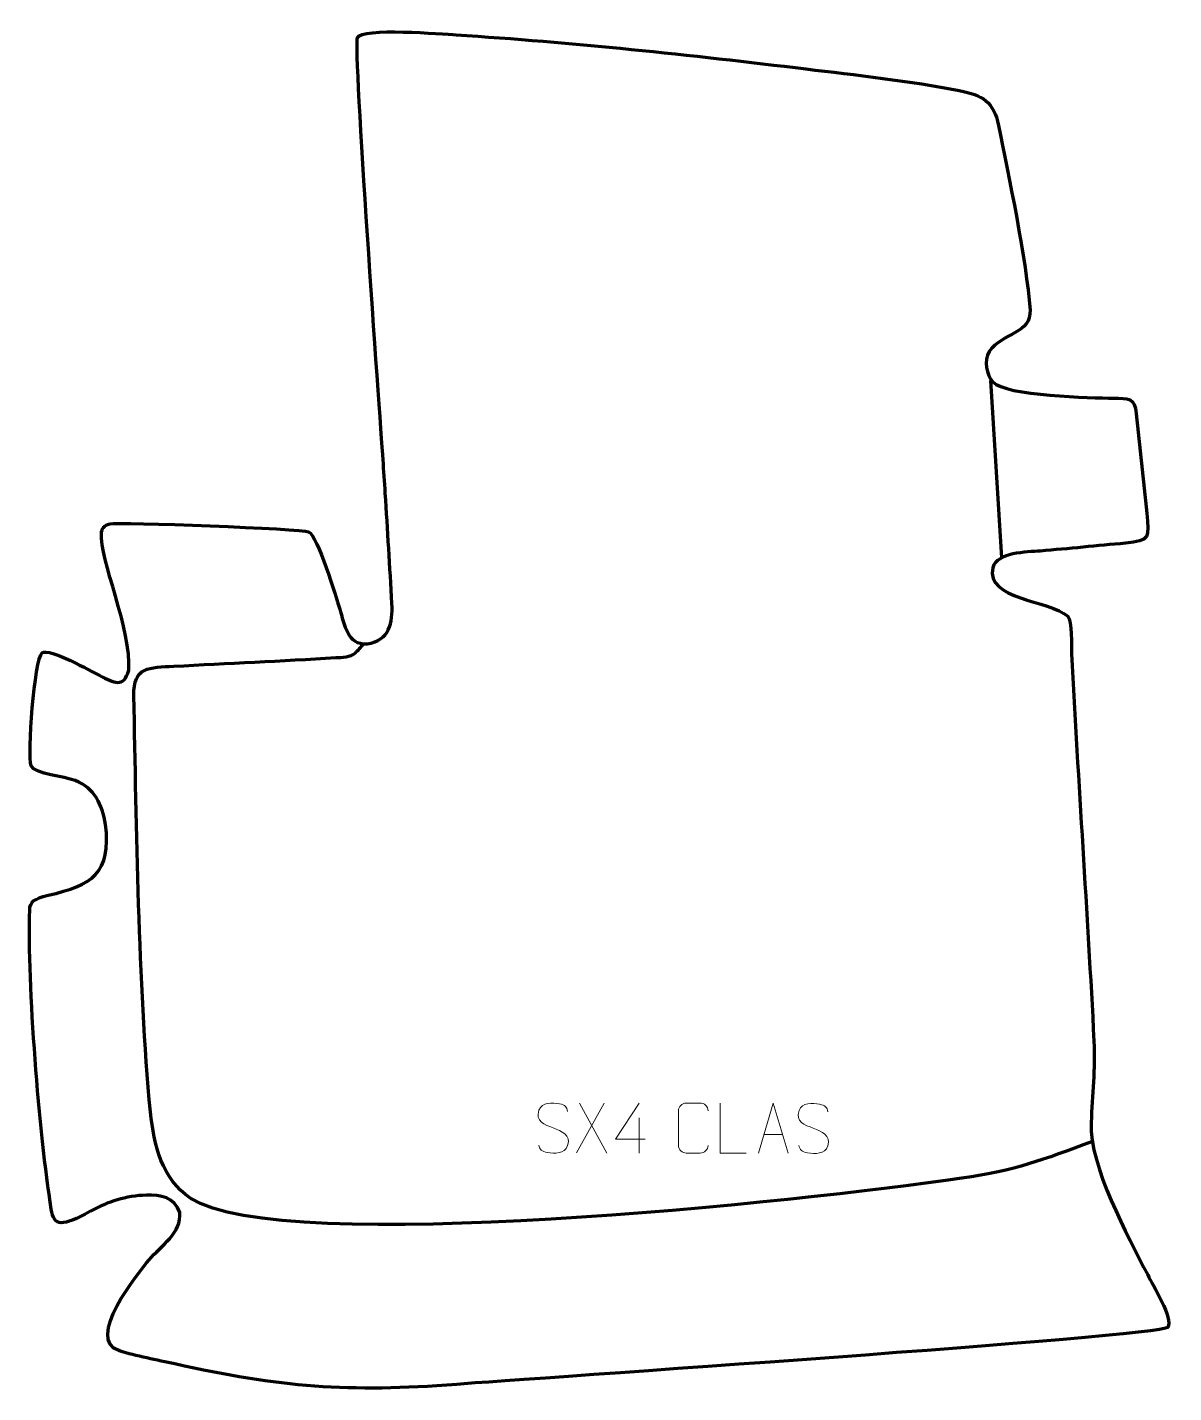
# Model space of a CAD drawing. Header units: millimetres. Extents: x -279 to 293, y -133 to 550.
import ezdxf

# ---------------------------------------------------------------- set-up
doc = ezdxf.new("R2010")
doc.units = ezdxf.units.MM
doc.header["$MEASUREMENT"] = 0
doc.layers.add('layer 1', color=7, linetype='Continuous')
doc.layers.add('layer 2', color=7, linetype='Continuous')
doc.layers.add('layer 3', color=7, linetype='Continuous', plot=False)

msp = doc.modelspace()

# ---------------------------------------------------------------- linework, layer by layer
at = {"layer": 'layer 1', "color": 250, "lineweight": 9}
for points, knots in [([(-16.6521, -0.3248), (-20.9004, 1.1456), (-25.8085, 2.9414), (-23.8034, 8.4617), (-23.8034, 8.4617), (-22.2999, 12.6016), (-17.0863, 12.2131), (-13.4827, 11.612), (-13.4827, 11.612), (-10.6221, 11.1348), (-9.7574, 9.9216), (-9.4468, 7.8375)], [0, 0, 0, 0, 0.25, 0.25, 0.25, 0.25, 0.5, 0.5, 0.5, 0.5, 1, 1, 1, 1]), ([(29.2987, -6.0532), (29.2987, -6.0532), (14.477, -6.0532), (14.477, -6.0532), (14.477, -6.0532), (14.477, -6.0532), (26.3546, 12.0173), (26.3546, 12.0173)], [0, 0, 0, 0, 0.33333333, 0.33333333, 0.33333333, 0.33333333, 1, 1, 1, 1]), ([(60.7655, -9.1577), (60.6257, -11.4811), (58.9485, -12.9607), (56.8008, -12.9715), (56.8008, -12.9715), (54.4689, -12.9711), (52.137, -12.9711), (49.8055, -12.9715), (49.8055, -12.9715), (47.8805, -13.0769), (45.9084, -11.1924), (45.9196, -9.1751), (45.9196, -9.1751), (45.92, -3.405), (45.92, 2.3647), (45.9196, 8.134), (45.9196, 8.134), (45.9238, 10.2721), (47.6705, 11.9913), (49.8229, 11.9778), (49.8229, 11.9778), (52.1486, 11.9778), (54.4747, 11.9778), (56.8008, 11.9778), (56.8008, 11.9778), (58.7474, 12.0133), (60.7388, 10.5218), (60.7655, 8.0842)], [0, 0, 0, 0, 0.125, 0.125, 0.125, 0.125, 0.25, 0.25, 0.25, 0.25, 0.375, 0.375, 0.375, 0.375, 0.5, 0.5, 0.5, 0.5, 0.625, 0.625, 0.625, 0.625, 0.75, 0.75, 0.75, 0.75, 1, 1, 1, 1]), ([(79.817, -12.9755), (79.817, -12.9755), (66.8679, -12.9755), (66.8679, -12.9755), (66.8679, -12.9755), (66.8679, -12.9755), (66.8679, 11.9781), (66.8679, 11.9781)], [0, 0, 0, 0, 0.33333333, 0.33333333, 0.33333333, 0.33333333, 1, 1, 1, 1]), ([(85.872, -12.9754), (85.872, -12.9754), (93.243, 11.9781), (93.243, 11.9781), (93.243, 11.9781), (93.243, 11.9781), (100.8129, -12.9754), (100.8129, -12.9754)], [0, 0, 0, 0, 0.33333333, 0.33333333, 0.33333333, 0.33333333, 1, 1, 1, 1]), ([(113.3425, -0.4987), (109.0942, 0.9717), (104.1861, 2.7675), (106.1912, 8.2878), (106.1912, 8.2878), (107.6947, 12.4277), (112.9083, 12.0392), (116.5119, 11.4381), (116.5119, 11.4381), (119.3725, 10.9609), (120.2372, 9.7477), (120.5478, 7.6636)], [0, 0, 0, 0, 0.25, 0.25, 0.25, 0.25, 0.5, 0.5, 0.5, 0.5, 1, 1, 1, 1]), ([(-16.6521, -0.3249), (-12.6335, -1.9716), (-7.604, -3.8599), (-9.438, -9.2202), (-9.438, -9.2202), (-10.8978, -13.4866), (-15.8086, -13.2299), (-19.5347, -12.6752), (-19.5347, -12.6752), (-22.2847, -12.2654), (-23.5056, -11.0519), (-23.8836, -8.9397)], [0, 0, 0, 0, 0.25, 0.25, 0.25, 0.25, 0.5, 0.5, 0.5, 0.5, 1, 1, 1, 1]), ([(113.3425, -0.4988), (117.3611, -2.1455), (122.3906, -4.0338), (120.5566, -9.3941), (120.5566, -9.3941), (119.0968, -13.6605), (114.186, -13.4038), (110.4599, -12.8491), (110.4599, -12.8491), (107.7099, -12.4393), (106.489, -11.2258), (106.111, -9.1136)], [0, 0, 0, 0, 0.25, 0.25, 0.25, 0.25, 0.5, 0.5, 0.5, 0.5, 1, 1, 1, 1])]:
    msp.add_open_spline(points, degree=3, knots=knots, dxfattribs=at)
for points in [[(8.7582, 11.9781), (8.7582, 11.9781), (-4.9824, -12.9177), (-4.9824, -12.9177)], [(-3.5278, 11.9781), (-3.5278, 11.9781), (10.2128, -12.9754), (10.2128, -12.9754)], [(26.3546, 4.7079), (26.3546, 4.7079), (26.3546, -12.9568), (26.3546, -12.9568)], [(88.5946, -3.726), (88.5946, -3.726), (98.0903, -3.726), (98.0903, -3.726)]]:
    msp.add_open_spline(points, degree=3, dxfattribs=at)
at = {"layer": 'layer 2', "color": 140, "lineweight": 158}
msp.add_open_spline([(201.8976, 373.2077), (201.8976, 373.2077), (207.4077, 284.5504), (207.4077, 284.5504)], degree=3, dxfattribs=at)
msp.add_open_spline([(252.8259, -7.163), (227.7656, -16.5101), (214.6044, -21.6447), (187.5656, -25.5787), (187.5656, -25.5787), (108.4524, -37.0891), (-152.1573, -65.1259), (-197.8107, -35.6279), (-197.8107, -35.6279), (-212.5789, -25.569), (-215.9066, -9.0976), (-217.9842, 7.4926), (-217.9842, 7.4926), (-224.0147, 73.2329), (-224.7927, 149.1979), (-226.238, 215.6243), (-226.238, 215.6243), (-226.558, 230.3316), (-218.3677, 229.7702), (-206.306, 230.3943), (-206.306, 230.3943), (-179.2616, 231.7934), (-152.36, 232.9843), (-125.2923, 234.7004), (-125.2923, 234.7004), (-122.2322, 234.8944), (-117.9685, 234.7765), (-115.6389, 236.958), (-115.6389, 236.958), (-113.9921, 238.5), (-112.8432, 239.8694), (-111.4018, 241.599)], degree=3, knots=[0, 0, 0, 0, 0.11111111, 0.11111111, 0.11111111, 0.11111111, 0.22222222, 0.22222222, 0.22222222, 0.22222222, 0.33333333, 0.33333333, 0.33333333, 0.33333333, 0.44444444, 0.44444444, 0.44444444, 0.44444444, 0.55555556, 0.55555556, 0.55555556, 0.55555556, 0.66666667, 0.66666667, 0.66666667, 0.66666667, 0.77777778, 0.77777778, 0.77777778, 0.77777778, 1, 1, 1, 1], dxfattribs=at)
at = {"layer": 'layer 3', "color": 242, "lineweight": 158}
msp.add_open_spline([(-238.2522, 301.5495), (-241.1499, 300.8294), (-242.2681, 299.0378), (-242.4654, 296.7973), (-242.4654, 296.7973), (-243.5448, 284.5436), (-227.0561, 247.9335), (-228.7939, 228.4441), (-228.7939, 228.4441), (-231.2441, 219.182), (-236.2616, 222.1861), (-243.2722, 225.7134), (-243.2722, 225.7134), (-247.4764, 227.8286), (-268.5781, 239.8316), (-272.0414, 236.9998), (-272.0414, 236.9998), (-275.9462, 233.8072), (-279.4638, 185.7537), (-277.5612, 180.5605), (-277.5612, 180.5605), (-275.0406, 176.3563), (-261.2036, 175.4409), (-255.6036, 173.2294), (-255.6036, 173.2294), (-245.5224, 169.2482), (-242.2682, 161.3705), (-240.3237, 151.3187), (-240.3237, 151.3187), (-237.5599, 126.6379), (-246.9116, 121.002), (-269.0366, 115.8884), (-269.0366, 115.8884), (-276.2392, 114.2237), (-278.137, 112.3999), (-278.2632, 108.5533), (-278.2632, 108.5533), (-279.4655, 71.8756), (-273.4686, -3.8661), (-267.5109, -40.9853), (-267.5109, -40.9853), (-266.0774, -49.9166), (-262.2004, -49.872), (-247.9271, -42.0624), (-247.9271, -42.0624), (-238.8866, -37.1158), (-230.3811, -34.4266), (-219.9388, -33.989), (-219.9388, -33.989), (-213.0209, -33.6991), (-205.8104, -35.1756), (-203.3194, -42.6244), (-203.3194, -42.6244), (-202.1509, -52.66), (-212.7107, -59.471), (-218.5491, -66.2985), (-218.5491, -66.2985), (-224.4611, -73.2122), (-250.7656, -106.2335), (-233.4627, -111.8342), (-233.4627, -111.8342), (-225.3111, -114.4727), (-214.3629, -116.4499), (-205.7738, -118.3584), (-205.7738, -118.3584), (-153.3256, -130.1689), (-118.595, -132.744), (-64.8867, -128.5777), (-64.8867, -128.5777), (-33.1458, -126.0924), (287.4502, -104.5674), (290.5049, -100.106), (290.5049, -100.106), (293.4417, -95.8167), (283.012, -78.9728), (280.4438, -73.8712), (280.4438, -73.8712), (270.2597, -53.7006), (251.3364, -20.1009), (252.1825, 2.307), (252.1825, 2.307), (252.7087, 16.2403), (254.2245, 28.8666), (253.5995, 42.9838), (253.5995, 42.9838), (250.2492, 107.5614), (245.7197, 172.115), (242.4503, 236.6635), (242.4503, 236.6635), (242.3324, 240.2418), (242.7386, 253.1718), (240.6, 255.368), (240.6, 255.368), (231.3006, 263.4866), (199.1522, 263.5662), (203.1306, 279.6411), (203.1306, 279.6411), (205.0498, 287.3958), (220.0434, 287.4186), (226.6365, 287.9569), (226.6365, 287.9569), (240.8597, 289.1579), (255.1073, 290.6178), (269.348, 291.8842), (269.348, 291.8842), (281.7954, 292.9912), (281.1816, 294.7436), (279.9658, 306.9044), (279.9658, 306.9044), (278.2817, 323.5918), (276.2798, 340.0229), (274.7311, 356.7597), (274.7311, 356.7597), (273.9987, 364.6749), (270.9645, 364.2688), (263.2702, 364.3978), (263.2702, 364.3978), (252.5264, 364.5686), (209.3706, 365.4441), (203.0805, 372.505), (203.0805, 372.505), (199.8654, 376.114), (198.4753, 383.1365), (201.148, 387.6377), (201.148, 387.6377), (207.9081, 397.2604), (222.5197, 396.443), (221.642, 408.5903), (221.642, 408.5903), (219.8798, 432.9771), (210.9155, 475.8519), (205.8947, 500.7045), (205.8947, 500.7045), (203.4742, 512.5358), (197.9658, 515.8284), (186.3127, 518.168), (186.3127, 518.168), (161.8742, 522.9215), (134.373, 525.9766), (109.5962, 528.967), (109.5962, 528.967), (52.1262, 535.9034), (-7.468, 542.3708), (-65.2114, 545.9718), (-65.2114, 545.9718), (-71.745, 546.4008), (-112.5707, 549.7492), (-114.4424, 544.5924), (-114.4424, 544.5924), (-116.5457, 538.7976), (-103.3471, 357.5098), (-101.6788, 333.5499), (-101.6788, 333.5499), (-101.2944, 328.009), (-100.896, 322.4607), (-100.5561, 316.9171), (-100.5561, 316.9171), (-99.4468, 298.5518), (-98.1929, 280.0345), (-97.2735, 261.6749), (-97.2735, 261.6749), (-96.7955, 252.1307), (-98.3687, 243.113), (-109.6542, 241.5829), (-109.6542, 241.5829), (-119.618, 241.0186), (-120.9559, 251.2917), (-123.3507, 258.9749), (-123.3507, 258.9749), (-125.4143, 265.5956), (-134.16, 295.0285), (-138.8816, 297.6165), (-138.8816, 297.6165), (-141.616, 299.1152), (-234.0446, 302.5951), (-238.2522, 301.5495)], degree=3, knots=[0, 0, 0, 0, 0.02222222, 0.02222222, 0.02222222, 0.02222222, 0.04444444, 0.04444444, 0.04444444, 0.04444444, 0.06666667, 0.06666667, 0.06666667, 0.06666667, 0.08888889, 0.08888889, 0.08888889, 0.08888889, 0.11111111, 0.11111111, 0.11111111, 0.11111111, 0.13333333, 0.13333333, 0.13333333, 0.13333333, 0.15555556, 0.15555556, 0.15555556, 0.15555556, 0.17777778, 0.17777778, 0.17777778, 0.17777778, 0.2, 0.2, 0.2, 0.2, 0.22222222, 0.22222222, 0.22222222, 0.22222222, 0.24444444, 0.24444444, 0.24444444, 0.24444444, 0.26666667, 0.26666667, 0.26666667, 0.26666667, 0.28888889, 0.28888889, 0.28888889, 0.28888889, 0.31111111, 0.31111111, 0.31111111, 0.31111111, 0.33333333, 0.33333333, 0.33333333, 0.33333333, 0.35555556, 0.35555556, 0.35555556, 0.35555556, 0.37777778, 0.37777778, 0.37777778, 0.37777778, 0.4, 0.4, 0.4, 0.4, 0.42222222, 0.42222222, 0.42222222, 0.42222222, 0.44444444, 0.44444444, 0.44444444, 0.44444444, 0.46666667, 0.46666667, 0.46666667, 0.46666667, 0.48888889, 0.48888889, 0.48888889, 0.48888889, 0.51111111, 0.51111111, 0.51111111, 0.51111111, 0.53333333, 0.53333333, 0.53333333, 0.53333333, 0.55555556, 0.55555556, 0.55555556, 0.55555556, 0.57777778, 0.57777778, 0.57777778, 0.57777778, 0.6, 0.6, 0.6, 0.6, 0.62222222, 0.62222222, 0.62222222, 0.62222222, 0.64444444, 0.64444444, 0.64444444, 0.64444444, 0.66666667, 0.66666667, 0.66666667, 0.66666667, 0.68888889, 0.68888889, 0.68888889, 0.68888889, 0.71111111, 0.71111111, 0.71111111, 0.71111111, 0.73333333, 0.73333333, 0.73333333, 0.73333333, 0.75555556, 0.75555556, 0.75555556, 0.75555556, 0.77777778, 0.77777778, 0.77777778, 0.77777778, 0.8, 0.8, 0.8, 0.8, 0.82222222, 0.82222222, 0.82222222, 0.82222222, 0.84444444, 0.84444444, 0.84444444, 0.84444444, 0.86666667, 0.86666667, 0.86666667, 0.86666667, 0.88888889, 0.88888889, 0.88888889, 0.88888889, 0.91111111, 0.91111111, 0.91111111, 0.91111111, 0.93333333, 0.93333333, 0.93333333, 0.93333333, 0.95555556, 0.95555556, 0.95555556, 0.95555556, 1, 1, 1, 1], dxfattribs=at)

doc.saveas('drawing.dxf')
